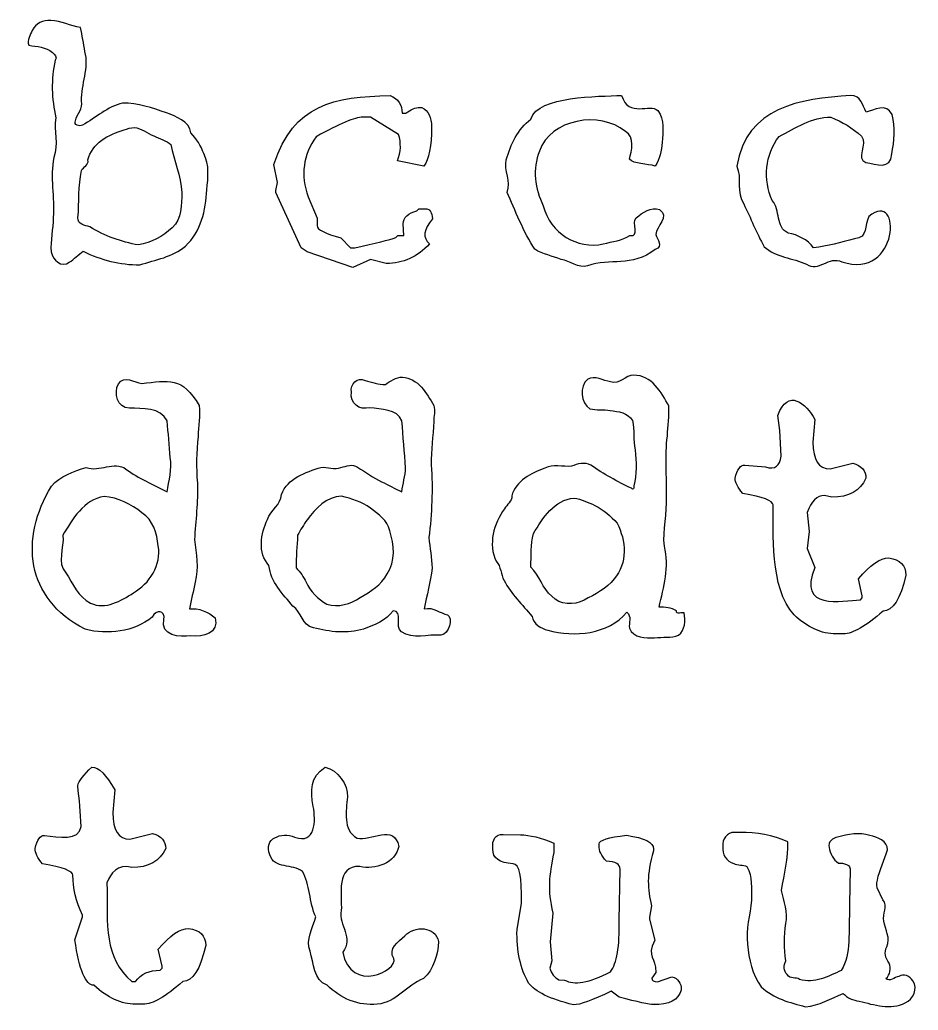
# Model space of a CAD drawing. Extents: x 1 to 11, y 10 to 119.
# Drawn here: x 0.85 to 11.14, y 35.29 to 46.62 of the extents above; entities that cross this region are included whole.
import ezdxf

# ---------------------------------------------------------------- set-up
doc = ezdxf.new("R2010")
doc.units = 0
doc.layers.add('Letters', color=7, linetype='CONTINUOUS')

msp = doc.modelspace()

# ---------------------------------------------------------------- linework, layer by layer
at = {"layer": 'Letters', "color": 7}
for p, q in [((1.207101, 46.611496), (1.207101, 46.611496)), ((5.093091, 45.754781), (5.093091, 45.754781)), ((7.741555, 45.754781), (7.741555, 45.754781)), ((10.364709, 45.75396), (10.364709, 45.75396)), ((5.432789, 45.618098), (5.4549, 45.618098)), ((4.867965, 45.505534), (4.777513, 45.505534)), ((5.189573, 45.30855), (4.867965, 45.505534)), ((5.229774, 45.549756), (5.273995, 45.549756)), ((2.164142, 45.386406), (2.164142, 45.386406)), ((5.47902, 44.944731), (5.177513, 45.005032)), ((3.804649, 44.757797), (3.760427, 44.962821)), ((3.782538, 44.667343), (3.804649, 44.757797)), ((3.782538, 44.645233), (3.782538, 44.667343)), ((4.076005, 44.012068), (3.782538, 44.645233)), ((4.154397, 44.592971), (4.25691, 44.351767)), ((5.398618, 44.432168), (5.420729, 44.456289)), ((5.420729, 44.456289), (5.511181, 44.456289)), ((4.25691, 44.351767), (4.25691, 44.261313)), ((5.249875, 44.15277), (5.241835, 44.285434)), ((4.528267, 44.124631), (4.640829, 44.012068)), ((5.159422, 44.130661), (5.181533, 44.15277)), ((5.181533, 44.15277), (5.249875, 44.15277)), ((4.144347, 43.965836), (4.076005, 44.012068)), ((4.640829, 44.012068), (4.687061, 44.012068)), ((4.66495, 43.786941), (4.144347, 43.965836)), ((4.867965, 43.875384), (4.66495, 43.786941)), ((5.04887, 43.831163), (4.867965, 43.875384)), ((5.233683, 42.532076), (5.233683, 42.532083)), ((7.881928, 42.553817), (7.881928, 42.553817)), ((2.905572, 42.205739), (2.905572, 42.205739)), ((9.553727, 41.921028), (9.531617, 42.093892)), ((9.955737, 42.045651), (9.933627, 41.786354)), ((9.955737, 42.045651), (9.955737, 42.045651)), ((9.569808, 41.627561), (9.553727, 41.921028)), ((9.151717, 41.525048), (9.390913, 41.502938)), ((10.128602, 41.482837), (10.389908, 41.547159)), ((7.19954, 41.146481), (7.19954, 41.146481)), ((10.150712, 41.157209), (10.06428, 41.17731)), ((9.867295, 40.982334), (9.889406, 40.765249)), ((1.346915, 40.721028), (1.346915, 40.721028)), ((4.033683, 40.721028), (4.033683, 40.721028)), ((9.889406, 40.765249), (9.867295, 40.570274)), ((9.867295, 40.570274), (9.955737, 40.353189)), ((10.498451, 40.02756), (10.45423, 40.222536)), ((10.47634, 39.983339), (10.498451, 40.00545)), ((10.498451, 40.00545), (10.498451, 40.02756)), ((10.281366, 39.59339), (10.192923, 39.59339)), ((1.678574, 38.068791), (1.678574, 38.068791)), ((4.349261, 38.068791), (4.349261, 38.068791)), ((1.93988, 37.807484), (1.91777, 37.548189)), ((2.112745, 37.244671), (2.374051, 37.308993)), ((6.38868, 37.298942), (6.583655, 37.294922)), ((7.799735, 37.288892), (7.799735, 37.288892)), ((9.036801, 37.320854), (9.036801, 37.320853)), ((6.967574, 37.20045), (6.965564, 37.091908)), ((7.484157, 37.168289), (7.486167, 37.190399)), ((8.107273, 37.132109), (8.107273, 37.109998)), ((7.713303, 36.314018), (7.725363, 36.900953)), ((6.545464, 36.211506), (6.595715, 36.513012)), ((6.955514, 36.39643), (6.925363, 36.070801)), ((8.085162, 36.480852), (8.061042, 36.350199)), ((1.483599, 36.092912), (1.570031, 36.354219)), ((1.570031, 36.354219), (1.570031, 36.376329)), ((8.061042, 36.350199), (8.061042, 36.328088)), ((8.061042, 36.328088), (8.121343, 36.088892)), ((6.925363, 36.070801), (6.943454, 35.853717)), ((2.482594, 35.789394), (2.438373, 35.98437)), ((6.943454, 35.853717), (6.919333, 35.767284)), ((2.460483, 35.745173), (2.482594, 35.767284)), ((2.482594, 35.767284), (2.482594, 35.789394)), ((8.135414, 35.719042), (8.089182, 35.654721)), ((2.134855, 35.616531), (2.177066, 35.616531)), ((7.025866, 35.634621), (7.090187, 35.632611)), ((8.153504, 35.6105), (8.318328, 35.670801)), ((7.713303, 35.435627), (7.624861, 35.505978)), ((2.265508, 35.355224), (2.177066, 35.355224))]:
    msp.add_line(p, q, dxfattribs=at)
for points in [[(1.207101, 46.611496), (1.121178, 46.619864), (1.035186, 46.577424), (0.994904, 46.499061)], [(1.549678, 46.532251), (1.4319, 46.542974), (1.326941, 46.615364), (1.207101, 46.611496)], [(0.994904, 46.499061), (0.971569, 46.448526), (0.934693, 46.384867), (0.956246, 46.329617)], [(1.598991, 46.259013), (1.58452, 46.350431), (1.566201, 46.440912), (1.549678, 46.532251)], [(0.956246, 46.329617), (1.047253, 46.312967), (1.152834, 46.311437), (1.227469, 46.245227)], [(1.227469, 46.245227), (1.256506, 46.222613), (1.281817, 46.193319), (1.259368, 46.156261)], [(1.558297, 45.69056), (1.556564, 45.881928), (1.648909, 46.06959), (1.598991, 46.259013)], [(1.259368, 46.156261), (1.205854, 45.939292), (1.220582, 45.714981), (1.26394, 45.499461)], [(1.490587, 45.465777), (1.505957, 45.543731), (1.581193, 45.605781), (1.558297, 45.69056)], [(3.760427, 44.962821), (3.98889, 45.660386), (4.448886, 45.736352), (5.093091, 45.754781)], [(5.093091, 45.754781), (5.184213, 45.717261), (5.229774, 45.648919), (5.229774, 45.549756)], [(6.702359, 45.483424), (6.792416, 45.755618), (7.475045, 45.74051), (7.741555, 45.754781)], [(7.741555, 45.754781), (7.823505, 45.489871), (8.071141, 45.67136), (8.155854, 45.580824)], [(10.364709, 45.75396), (9.77936, 45.715587), (9.176737, 45.625852), (9.06076, 44.944108)], [(10.541784, 45.564713), (10.494523, 45.646067), (10.488892, 45.755022), (10.364709, 45.75396)], [(10.838694, 45.536126), (10.774758, 45.676012), (10.631107, 45.581936), (10.541784, 45.564713)], [(2.030653, 45.667704), (1.855811, 45.625698), (1.722813, 45.500036), (1.571333, 45.412862)], [(2.532517, 45.555921), (2.370416, 45.61016), (2.202405, 45.666449), (2.030653, 45.667704)], [(5.273995, 45.549756), (5.328937, 45.595317), (5.381868, 45.618098), (5.432789, 45.618098)], [(5.4549, 45.618098), (5.529942, 45.580577), (5.567463, 45.505534), (5.567463, 45.392972)], [(7.785839, 45.340521), (7.494459, 45.587132), (6.92606, 45.481344), (6.8015, 45.116176)], [(8.155854, 45.580824), (8.243112, 45.480189), (8.210883, 45.338348), (8.208503, 45.217099)], [(1.26394, 45.499461), (1.239932, 45.348907), (1.299071, 45.192971), (1.244107, 45.045564)], [(1.571333, 45.412862), (1.535608, 45.399856), (1.466931, 45.415099), (1.490587, 45.465777)], [(2.812118, 45.327507), (2.792681, 45.461862), (2.641529, 45.512148), (2.532517, 45.555921)], [(4.777513, 45.505534), (4.690411, 45.505534), (4.512856, 45.431162), (4.24485, 45.282419)], [(6.422807, 45.017893), (6.470859, 45.194128), (6.557057, 45.367658), (6.702359, 45.483424)], [(9.546774, 45.285162), (9.734638, 45.376172), (9.92127, 45.514314), (10.138789, 45.504261)], [(10.138789, 45.504261), (10.2647, 45.455867), (10.389892, 45.379427), (10.48729, 45.289398)], [(10.834918, 45.084761), (10.865251, 45.231704), (10.880566, 45.390536), (10.838694, 45.536126)], [(1.633296, 45.015783), (1.676916, 45.207767), (1.873233, 45.308966), (2.046798, 45.360656)], [(2.046798, 45.360656), (2.084754, 45.373341), (2.123681, 45.386266), (2.164142, 45.386406)], [(2.164142, 45.386406), (2.247159, 45.383936), (2.309581, 45.316624), (2.38712, 45.293804)], [(5.567463, 45.392972), (5.567463, 45.175887), (5.537982, 45.026473), (5.47902, 44.944731)], [(7.831905, 45.023454), (7.859721, 45.123038), (7.896032, 45.280067), (7.785839, 45.340521)], [(2.38712, 45.293804), (2.449507, 45.258068), (2.531913, 45.238616), (2.582275, 45.193097)], [(2.958871, 45.088941), (2.928082, 45.178118), (2.87471, 45.260769), (2.812118, 45.327507)], [(4.24485, 45.282419), (4.096106, 45.073374), (4.065955, 44.843559), (4.154397, 44.592971)], [(5.177513, 45.005032), (5.216374, 45.110894), (5.220394, 45.212068), (5.189573, 45.30855)], [(8.208503, 45.217099), (8.200275, 45.122299), (8.179138, 45.025971), (8.127485, 44.944731)], [(9.467547, 44.55317), (9.360277, 44.78633), (9.383792, 45.082858), (9.546774, 45.285162)], [(10.48729, 45.289398), (10.568375, 45.197039), (10.412061, 45.027868), (10.53847, 44.988061)], [(2.582275, 45.193097), (2.621285, 45.010461), (2.693488, 44.83128), (2.709439, 44.64437)], [(6.8015, 45.116176), (6.719806, 44.914156), (6.749038, 44.683887), (6.845431, 44.492433)], [(1.244107, 45.045564), (1.191898, 44.821761), (1.257247, 44.58716), (1.236149, 44.358261)], [(1.558726, 44.894944), (1.581695, 44.937803), (1.643409, 44.958924), (1.633296, 45.015783)], [(2.994511, 44.675443), (3.008807, 44.813897), (3.027227, 44.960608), (2.958871, 45.088941)], [(6.431003, 44.645233), (6.486312, 44.77022), (6.39009, 44.894433), (6.422807, 45.017893)], [(8.127485, 44.944731), (8.036823, 44.975591), (7.881211, 44.968304), (7.831905, 45.023454)], [(10.53847, 44.988061), (10.656303, 44.968994), (10.828527, 44.895981), (10.834918, 45.084761)], [(1.518224, 44.354063), (1.535914, 44.533567), (1.520442, 44.718761), (1.558726, 44.894944)], [(9.06076, 44.944108), (9.122785, 44.806981), (9.050673, 44.642882), (9.140348, 44.514498)], [(2.749426, 44.030483), (2.92628, 44.194581), (2.982873, 44.443206), (2.994511, 44.675443)], [(10.26335, 43.851224), (10.922971, 43.624489), (10.95906, 44.699733), (10.57322, 44.367988)], [(2.709439, 44.64437), (2.69917, 44.506929), (2.715875, 44.33873), (2.59767, 44.240151)], [(6.750614, 43.993654), (6.619593, 44.185799), (6.520896, 44.451288), (6.431003, 44.645233)], [(9.650557, 44.17881), (9.501514, 44.245001), (9.564524, 44.439679), (9.467547, 44.55317)], [(5.241835, 44.285434), (5.245855, 44.359137), (5.298116, 44.408047), (5.398618, 44.432168)], [(5.511181, 44.456289), (5.546022, 44.456289), (5.568803, 44.418098), (5.579523, 44.341717)], [(6.845431, 44.492433), (6.924, 44.174581), (7.237903, 43.990757), (7.533245, 44.055903)], [(7.911373, 44.353664), (7.979421, 44.415926), (8.081997, 44.480234), (8.178129, 44.447891)], [(8.178129, 44.447891), (8.295528, 44.366923), (8.138336, 44.25962), (8.135905, 44.164542)], [(9.140348, 44.514498), (9.221894, 44.352062), (9.284864, 44.179772), (9.375528, 44.022543)], [(1.236149, 44.358261), (1.235202, 44.226429), (1.200981, 44.09466), (1.212161, 43.963697)], [(1.6542, 44.251107), (1.602285, 44.267408), (1.512288, 44.281324), (1.518224, 44.354063)], [(5.579523, 44.341717), (5.47366, 44.219773), (5.46227, 44.124631), (5.545352, 44.056289)], [(7.83867, 44.153578), (7.957831, 44.129938), (7.84989, 44.296628), (7.911373, 44.353664)], [(10.57322, 44.367988), (10.517585, 44.26846), (10.571026, 44.127223), (10.408386, 44.114768)], [(2.211161, 44.04397), (2.014527, 44.077297), (1.824005, 44.146733), (1.6542, 44.251107)], [(2.59767, 44.240151), (2.492279, 44.138752), (2.354898, 44.06839), (2.211161, 44.04397)], [(4.25691, 44.261313), (4.25691, 44.219773), (4.347362, 44.174212), (4.528267, 44.124631)], [(4.687061, 44.012068), (4.928267, 44.061649), (5.085721, 44.10118), (5.159422, 44.130661)], [(7.533245, 44.055903), (7.636039, 44.083206), (7.749164, 44.094074), (7.83867, 44.153578)], [(8.135905, 44.164542), (8.148269, 44.102888), (8.223369, 44.02912), (8.128683, 43.993167)], [(9.93905, 44.01093), (9.869845, 44.105061), (9.763719, 44.159967), (9.650557, 44.17881)], [(10.408386, 44.114768), (10.254373, 44.070399), (10.098958, 44.027771), (9.93905, 44.01093)], [(1.419619, 43.844937), (1.477513, 43.881193), (1.522284, 43.934478), (1.579652, 43.971522)], [(1.579652, 43.971522), (1.779025, 43.871548), (2.004519, 43.814607), (2.227897, 43.816097)], [(2.227897, 43.816097), (2.40529, 43.875037), (2.603722, 43.904423), (2.749426, 44.030483)], [(5.545352, 44.056289), (5.405989, 43.906204), (5.240495, 43.831163), (5.04887, 43.831163)], [(7.0505, 43.877101), (6.951104, 43.916779), (6.841585, 43.936483), (6.750614, 43.993654)], [(8.128683, 43.993167), (7.850772, 43.782172), (7.617628, 43.897427), (7.350559, 43.803123)], [(9.375528, 44.022543), (9.505355, 43.902156), (9.701776, 43.895503), (9.859451, 43.823354)], [(1.212161, 43.963697), (1.227194, 43.874376), (1.333138, 43.777871), (1.419619, 43.844937)], [(7.350559, 43.803123), (7.252831, 43.773537), (7.150345, 43.859513), (7.0505, 43.877101)], [(9.859451, 43.823354), (9.997218, 43.727673), (10.119504, 43.924117), (10.26335, 43.851224)], [(1.983219, 42.454307), (2.046447, 42.555257), (2.162348, 42.47094), (2.249431, 42.459)], [(2.249431, 42.459), (2.554162, 42.492376), (2.717243, 42.540988), (2.905572, 42.205739)], [(4.648759, 42.359101), (4.635865, 42.450062), (4.719232, 42.541921), (4.806372, 42.492307)], [(5.038708, 42.445642), (5.096296, 42.486913), (5.160511, 42.529747), (5.233683, 42.532076)], [(5.233683, 42.532083), (5.412431, 42.520201), (5.513557, 42.34543), (5.592339, 42.205739)], [(7.354598, 42.508492), (7.254092, 42.422792), (7.273124, 42.237524), (7.379983, 42.167951)], [(7.617137, 42.47691), (7.532462, 42.489378), (7.437683, 42.553033), (7.354598, 42.508492)], [(7.881928, 42.553817), (7.785455, 42.555439), (7.716151, 42.436067), (7.617137, 42.47691)], [(8.284131, 42.201034), (8.198597, 42.356538), (8.085021, 42.554926), (7.881928, 42.553817)], [(2.108473, 42.174826), (1.970259, 42.176777), (1.924004, 42.351052), (1.983219, 42.454307)], [(4.806372, 42.492307), (4.883955, 42.477877), (4.959078, 42.443317), (5.038708, 42.445642)], [(9.531617, 42.093892), (9.648195, 42.412869), (9.853006, 42.228277), (9.955737, 42.045651)], [(4.8619, 42.180067), (4.738833, 42.152141), (4.633707, 42.226104), (4.648759, 42.359101)], [(2.540878, 42.030641), (2.463131, 42.185322), (2.256168, 42.174854), (2.108473, 42.174826)], [(2.905572, 42.205739), (2.92485, 42.090097), (2.895744, 41.970462), (2.893503, 41.853087)], [(5.227645, 42.030637), (5.170946, 42.169152), (4.987906, 42.163823), (4.8619, 42.180067)], [(5.592339, 42.205739), (5.614949, 42.149689), (5.590176, 42.083748), (5.592184, 42.023399)], [(7.379983, 42.167951), (7.45627, 42.1502), (7.536296, 42.166823), (7.612999, 42.149363)], [(8.267268, 41.857539), (8.27389, 41.971613), (8.288499, 42.08788), (8.284131, 42.201034)], [(7.612999, 42.149363), (7.703655, 42.138967), (7.81897, 42.124751), (7.865783, 42.035534)], [(2.574123, 41.610383), (2.56319, 41.750481), (2.552498, 41.890598), (2.540878, 42.030641)], [(5.270155, 41.492703), (5.255873, 41.672004), (5.242519, 41.851387), (5.227645, 42.030637)], [(5.592184, 42.023399), (5.583159, 41.858246), (5.56359, 41.693102), (5.56132, 41.527942)], [(7.865783, 42.035534), (7.890826, 41.924999), (7.875502, 41.811336), (7.897002, 41.698666)], [(2.893503, 41.853087), (2.875043, 41.675521), (2.871433, 41.497478), (2.885821, 41.319556)], [(8.258016, 41.162176), (8.262254, 41.394382), (8.236932, 41.626471), (8.267268, 41.857539)], [(9.933627, 41.786354), (9.933627, 41.584009), (9.998618, 41.482837), (10.128602, 41.482837)], [(2.538875, 41.217507), (2.561474, 41.347422), (2.598907, 41.477663), (2.574123, 41.610383)], [(7.897002, 41.698666), (7.914119, 41.560308), (7.917842, 41.421672), (7.882356, 41.28621)], [(9.390913, 41.502938), (9.498116, 41.472117), (9.557747, 41.513658), (9.569808, 41.627561)], [(1.214569, 41.281653), (1.314252, 41.402533), (1.469866, 41.451632), (1.61349, 41.498638)], [(1.61349, 41.498638), (1.767018, 41.438787), (1.931413, 41.579601), (2.068502, 41.479429)], [(2.068502, 41.479429), (2.21374, 41.372083), (2.379745, 41.300911), (2.538875, 41.217507)], [(3.848378, 41.189288), (3.918339, 41.37392), (4.128452, 41.443287), (4.300257, 41.498638)], [(4.300257, 41.498638), (4.376087, 41.507649), (4.455215, 41.464852), (4.530006, 41.498316)], [(4.530006, 41.498316), (4.593381, 41.511064), (4.66073, 41.54573), (4.720743, 41.500031)], [(4.720743, 41.500031), (4.814172, 41.447123), (4.895444, 41.375863), (4.995566, 41.334536)], [(5.225643, 41.217502), (5.238633, 41.309331), (5.266611, 41.40039), (5.270155, 41.492703)], [(5.56132, 41.527942), (5.586461, 41.250579), (5.568712, 40.970734), (5.537201, 40.694898)], [(6.864543, 41.489174), (6.709511, 41.433316), (6.529948, 41.345769), (6.485548, 41.172253)], [(7.168129, 41.510949), (7.067697, 41.501737), (6.960037, 41.54284), (6.864543, 41.489174)], [(7.392204, 41.523086), (7.320652, 41.56256), (7.238126, 41.539411), (7.168129, 41.510949)], [(7.854762, 41.258916), (7.69573, 41.337), (7.537629, 41.420341), (7.392204, 41.523086)], [(9.043175, 41.374294), (9.065955, 41.474797), (9.102136, 41.525048), (9.151717, 41.525048)], [(10.389908, 41.547159), (10.490411, 41.517679), (10.540662, 41.460057), (10.540662, 41.374294)], [(9.129607, 41.19942), (9.071985, 41.269102), (9.043175, 41.327392), (9.043175, 41.374294)], [(10.540662, 41.374294), (10.47232, 41.22957), (10.342337, 41.157209), (10.150712, 41.157209)], [(1.599671, 39.645986), (0.914967, 39.998954), (0.853135, 40.684348), (1.214569, 41.281653)], [(2.885821, 41.319556), (2.893137, 41.103449), (2.866866, 40.887658), (2.852506, 40.673086)], [(4.995566, 41.334536), (5.072259, 41.295524), (5.148951, 41.256513), (5.225643, 41.217502)], [(7.882356, 41.28621), (7.884322, 41.264668), (7.877597, 41.231122), (7.854762, 41.258916)], [(1.818093, 41.165553), (1.589992, 41.131209), (1.450268, 40.904196), (1.346915, 40.721028)], [(2.250635, 40.979228), (2.126998, 41.076944), (1.977299, 41.157533), (1.818093, 41.165553)], [(3.6883, 40.901822), (3.726017, 41.009386), (3.843384, 41.073126), (3.848378, 41.189288)], [(4.53607, 41.167353), (4.367238, 41.166204), (4.236534, 41.026741), (4.142979, 40.899796)], [(4.866654, 41.030661), (4.765592, 41.104454), (4.651261, 41.142556), (4.53607, 41.167353)], [(6.485548, 41.172253), (6.4911, 41.106964), (6.429718, 41.075534), (6.400708, 41.025236)], [(6.734623, 40.740964), (6.838116, 40.91856), (6.973693, 41.129001), (7.19954, 41.146481)], [(7.19954, 41.146481), (7.282524, 41.134416), (7.360759, 41.096739), (7.437701, 41.063893)], [(8.232373, 40.595268), (8.212031, 40.784734), (8.265511, 40.972259), (8.258016, 41.162176)], [(9.477345, 41.068767), (9.477345, 41.117008), (9.361433, 41.160559), (9.129607, 41.19942)], [(10.06428, 41.17731), (9.979858, 41.17731), (9.914196, 41.112318), (9.867295, 40.982334)], [(5.087577, 40.773414), (5.062627, 40.894107), (4.960847, 40.96379), (4.866654, 41.030661)], [(6.400708, 41.025236), (6.281056, 40.85623), (6.211108, 40.619304), (6.306932, 40.424007)], [(7.437701, 41.063893), (7.532682, 41.011393), (7.621667, 40.942008), (7.691664, 40.860358)], [(9.716541, 39.810474), (9.43179, 40.118636), (9.486078, 40.778733), (9.477345, 41.068767)], [(2.439039, 40.601336), (2.420611, 40.743496), (2.38091, 40.898279), (2.250635, 40.979228)], [(3.706045, 40.375299), (3.573646, 40.517717), (3.611506, 40.741188), (3.6883, 40.901822)], [(4.142979, 40.899796), (4.102308, 40.842931), (4.06643, 40.782758), (4.033683, 40.721028)], [(7.691664, 40.860358), (7.792975, 40.662263), (7.814498, 40.399187), (7.657827, 40.22283)], [(1.346915, 40.721028), (1.362085, 40.580242), (1.273618, 40.40312), (1.379425, 40.292441)], [(4.033683, 40.721028), (4.028167, 40.597059), (4.015755, 40.47329), (4.015592, 40.349169)], [(5.057803, 40.279571), (5.159622, 40.423043), (5.138641, 40.614651), (5.087577, 40.773414)], [(5.537201, 40.694898), (5.5476, 40.57855), (5.569151, 40.46246), (5.572331, 40.34593)], [(6.702441, 40.357534), (6.70977, 40.485657), (6.700246, 40.616792), (6.734623, 40.740964)], [(2.152922, 40.063226), (2.340195, 40.168072), (2.474694, 40.382711), (2.439039, 40.601336)], [(2.852506, 40.673086), (2.870584, 40.510696), (2.905666, 40.345443), (2.860197, 40.18426)], [(8.171739, 39.900143), (8.225231, 40.126361), (8.291117, 40.362971), (8.232373, 40.595268)], [(10.45423, 40.222536), (10.588233, 40.381999), (10.704146, 40.461731), (10.801969, 40.461731)], [(10.801969, 40.461731), (10.931952, 40.44297), (10.996944, 40.377979), (10.996944, 40.266757)], [(3.979188, 39.911523), (3.864112, 40.046877), (3.723289, 40.189468), (3.706045, 40.375299)], [(4.015592, 40.349169), (4.064771, 40.303603), (4.102217, 40.242791), (4.132175, 40.185051)], [(5.572331, 40.34593), (5.554484, 40.187934), (5.513323, 40.03417), (5.480919, 39.878817)], [(6.306932, 40.424007), (6.36606, 40.363911), (6.355344, 40.274514), (6.398731, 40.205252)], [(6.943004, 40.023641), (6.833298, 40.113617), (6.805696, 40.261972), (6.702441, 40.357534)], [(9.955737, 40.353189), (9.747998, 39.856092), (10.265462, 39.972663), (10.47634, 39.983339)], [(1.379425, 40.292441), (1.460534, 40.167162), (1.522398, 40.016588), (1.663538, 39.945016)], [(4.750894, 40.00947), (4.868942, 40.079701), (4.994079, 40.151022), (5.057803, 40.279571)], [(10.996944, 40.266757), (10.935302, 39.99205), (10.8482, 39.854697), (10.735637, 39.854697)], [(2.860197, 40.18426), (2.840439, 40.081966), (2.815422, 39.980792), (2.794152, 39.878817)], [(4.132175, 40.185051), (4.181426, 40.083908), (4.265353, 39.985614), (4.369612, 39.934972)], [(6.398731, 40.205252), (6.474172, 40.046593), (6.610482, 39.928393), (6.717085, 39.793841)], [(7.657827, 40.22283), (7.570506, 40.109513), (7.437585, 40.047053), (7.315361, 39.979817)], [(1.663538, 39.945016), (1.833374, 39.865953), (2.012935, 39.969493), (2.152922, 40.063226)], [(4.369612, 39.934972), (4.499584, 39.891057), (4.640421, 39.935083), (4.750894, 40.00947)], [(7.315361, 39.979817), (7.195454, 39.918654), (7.038756, 39.919067), (6.943004, 40.023641)], [(2.794152, 39.878817), (2.897289, 39.894989), (3.0174, 39.840946), (3.089886, 39.778241)], [(4.216582, 39.663347), (4.080086, 39.691409), (4.082502, 39.841419), (3.979188, 39.911523)], [(5.480919, 39.878817), (5.59084, 39.906508), (5.664097, 39.827669), (5.749271, 39.811797)], [(8.370986, 39.857112), (8.311886, 39.894473), (8.239918, 39.90024), (8.171739, 39.900143)], [(2.370336, 39.784274), (2.15418, 39.61539), (1.860788, 39.580594), (1.599671, 39.645986)], [(2.502602, 39.756767), (2.522802, 39.868751), (2.411767, 39.875201), (2.370336, 39.784274)], [(3.089886, 39.778241), (3.136187, 39.601644), (2.949573, 39.550033), (2.812684, 39.571993)], [(5.125691, 39.85759), (5.046634, 39.746326), (4.912609, 39.693256), (4.788355, 39.648588)], [(5.221317, 39.615681), (5.141762, 39.674782), (5.247554, 39.852172), (5.125691, 39.85759)], [(5.749271, 39.811797), (5.819514, 39.778308), (5.770321, 39.583221), (5.67258, 39.579319)], [(6.717085, 39.793841), (6.731803, 39.703988), (6.817625, 39.656902), (6.897859, 39.636044)], [(7.3844, 39.609518), (7.54086, 39.64313), (7.700863, 39.711984), (7.801718, 39.840603)], [(7.801718, 39.840603), (7.863024, 39.796099), (7.822905, 39.717778), (7.832957, 39.659002)], [(8.458914, 39.833336), (8.433468, 39.843999), (8.367937, 39.810214), (8.370986, 39.857112)], [(8.394013, 39.578578), (8.473982, 39.635478), (8.471198, 39.746519), (8.458914, 39.833336)], [(10.192923, 39.59339), (10.033459, 39.59339), (9.874665, 39.665752), (9.716541, 39.810474)], [(10.735637, 39.854697), (10.539992, 39.680492), (10.388568, 39.59339), (10.281366, 39.59339)], [(2.812684, 39.571993), (2.685443, 39.549199), (2.456761, 39.574729), (2.502602, 39.756767)], [(4.788355, 39.648588), (4.602804, 39.592798), (4.400827, 39.613058), (4.216582, 39.663347)], [(5.67258, 39.579319), (5.521871, 39.589336), (5.357409, 39.527571), (5.221317, 39.615681)], [(6.897859, 39.636044), (7.054615, 39.589991), (7.223714, 39.58544), (7.3844, 39.609518)], [(7.832957, 39.659002), (7.875038, 39.545714), (8.019967, 39.541114), (8.121247, 39.548347)], [(8.121247, 39.548347), (8.211335, 39.55884), (8.30958, 39.545622), (8.394013, 39.578578)], [(1.51576, 37.855727), (1.52916, 37.910669), (1.583431, 37.98169), (1.678574, 38.068791)], [(1.678574, 38.068791), (1.756296, 38.068791), (1.843398, 37.981689), (1.93988, 37.807484)], [(4.212129, 37.618961), (4.179907, 37.801261), (4.173999, 37.951861), (4.349261, 38.068791)], [(4.349261, 38.068791), (4.492195, 38.0336), (4.613927, 37.871362), (4.60387, 37.726953)], [(1.553951, 37.389394), (1.550854, 37.545928), (1.535586, 37.700716), (1.51576, 37.855727)], [(4.60387, 37.726953), (4.591091, 37.56984), (4.547409, 37.348571), (4.713861, 37.256498)], [(1.91777, 37.548189), (1.91777, 37.345843), (1.982761, 37.244671), (2.112745, 37.244671)], [(3.999722, 37.268903), (4.239264, 37.17841), (4.24389, 37.458788), (4.212129, 37.618961)], [(4.713861, 37.256498), (4.87042, 37.221503), (5.143682, 37.423154), (5.191045, 37.160416)], [(1.027317, 37.136129), (1.050098, 37.236631), (1.086279, 37.286882), (1.13586, 37.286882)], [(1.13586, 37.286882), (1.300088, 37.270144), (1.532803, 37.220014), (1.553951, 37.389394)], [(2.374051, 37.308993), (2.474554, 37.279513), (2.524805, 37.22189), (2.524805, 37.136129)], [(3.714181, 37.065206), (3.639899, 37.255387), (3.850611, 37.328882), (3.999722, 37.268903)], [(6.268077, 37.130099), (6.258697, 37.244), (6.298898, 37.300282), (6.38868, 37.298942)], [(6.583655, 37.294922), (6.690857, 37.292242), (6.818831, 37.260751), (6.967574, 37.20045)], [(7.486167, 37.190399), (7.486167, 37.233281), (7.59069, 37.266111), (7.799735, 37.288892)], [(7.799735, 37.288892), (8.0061, 37.259412), (8.108613, 37.20715), (8.107273, 37.132109)], [(9.036801, 37.320853), (8.950039, 37.326972), (8.89262, 37.240182), (8.901297, 37.160263)], [(9.097936, 37.319821), (9.077557, 37.320054), (9.057182, 37.321022), (9.036801, 37.320854)], [(9.646312, 37.215237), (9.473864, 37.290767), (9.286474, 37.329316), (9.097936, 37.319821)], [(10.586304, 37.286484), (10.46403, 37.327091), (10.335254, 37.30048), (10.21423, 37.268046)], [(10.785727, 37.120984), (10.79085, 37.226527), (10.669293, 37.26541), (10.586304, 37.286484)], [(9.574122, 36.658277), (9.603083, 36.843092), (9.65267, 37.026746), (9.646312, 37.215237)], [(10.21423, 37.268046), (10.158887, 37.256748), (10.103442, 37.213967), (10.119205, 37.15068)], [(1.113749, 36.961253), (1.056128, 37.030936), (1.027317, 37.089227), (1.027317, 37.136129)], [(2.524805, 37.136129), (2.456463, 36.991404), (2.32648, 36.919043), (2.134855, 36.919043)], [(4.090351, 36.875884), (3.976172, 36.963117), (3.767218, 36.899739), (3.714181, 37.065206)], [(5.191045, 37.160416), (5.157832, 36.971301), (4.916931, 36.889156), (4.745958, 36.931637)], [(6.501243, 36.963263), (6.343119, 36.972644), (6.265397, 37.028257), (6.268077, 37.130099)], [(6.965564, 37.091908), (6.913805, 36.815434), (6.890014, 36.680263), (6.955514, 36.39643)], [(7.568579, 36.993414), (7.510958, 37.055057), (7.482817, 37.113348), (7.484157, 37.168289)], [(8.107273, 37.109998), (8.024439, 36.826763), (8.040611, 36.681929), (8.085162, 36.480852)], [(8.901297, 37.160263), (8.889877, 37.074474), (8.940305, 36.987077), (9.026124, 36.964791)], [(10.119205, 37.15068), (10.126696, 37.080813), (10.168902, 37.009193), (10.224071, 36.97148)], [(10.671574, 36.776682), (10.694914, 36.895873), (10.752709, 37.006407), (10.785727, 37.120984)], [(1.461488, 36.830601), (1.461488, 36.878842), (1.345575, 36.922393), (1.113749, 36.961253)], [(2.134855, 36.919043), (1.971939, 36.969117), (1.891784, 36.852202), (1.851438, 36.744168)], [(6.595715, 36.513012), (6.603755, 36.81184), (6.572265, 36.961923), (6.501243, 36.963263)], [(7.725363, 36.900953), (7.726703, 36.958574), (7.674442, 36.989394), (7.568579, 36.993414)], [(9.026124, 36.964791), (9.073595, 36.941479), (9.132376, 36.954193), (9.177687, 36.9316)], [(10.224071, 36.97148), (10.27981, 36.97168), (10.376644, 36.957111), (10.359467, 36.87929)], [(1.570031, 36.376329), (1.497669, 36.534453), (1.461488, 36.685878), (1.461488, 36.830601)], [(4.240718, 36.354219), (4.167894, 36.520341), (4.173397, 36.727601), (4.090351, 36.875884)], [(4.745958, 36.931637), (4.4647, 36.943073), (4.545157, 36.606249), (4.532932, 36.427409)], [(9.177687, 36.9316), (9.244478, 36.816099), (9.227143, 36.67417), (9.230971, 36.545502)], [(10.359467, 36.87929), (10.350674, 36.608876), (10.352684, 36.338207), (10.344331, 36.067933)], [(1.851438, 36.744168), (1.855731, 36.264111), (1.815582, 35.88601), (2.134855, 35.616531)], [(10.733655, 36.549821), (10.707205, 36.624049), (10.638155, 36.693931), (10.671574, 36.776682)], [(9.623142, 36.278297), (9.653952, 36.408132), (9.597267, 36.532076), (9.574122, 36.658277)], [(9.230971, 36.545502), (9.216872, 36.377754), (9.160421, 36.212372), (9.184538, 36.042389)], [(10.745466, 36.307153), (10.722606, 36.388593), (10.798143, 36.476436), (10.733655, 36.549821)], [(4.532932, 36.427409), (4.501008, 36.257743), (4.679668, 36.113158), (4.550216, 35.951796)], [(4.175985, 35.962426), (4.124801, 36.098354), (4.206412, 36.225891), (4.240718, 36.354219)], [(7.614811, 35.725073), (7.689852, 35.822896), (7.722683, 36.01921), (7.713303, 36.314018)], [(9.622171, 35.85162), (9.60384, 35.993928), (9.60219, 36.136167), (9.623142, 36.278297)], [(10.779793, 36.014236), (10.825808, 36.111153), (10.758754, 36.209493), (10.745466, 36.307153)], [(2.438373, 35.98437), (2.572376, 36.143833), (2.688289, 36.223566), (2.786111, 36.223566)], [(2.786111, 36.223566), (2.916095, 36.204804), (2.981086, 36.139813), (2.981086, 36.028591)], [(5.261874, 36.138894), (5.37182, 36.257376), (5.607298, 36.252302), (5.648127, 36.072997)], [(6.678127, 35.59844), (6.584325, 35.759244), (6.540104, 35.963599), (6.545464, 36.211506)], [(1.700684, 35.572309), (1.606882, 35.572309), (1.53452, 35.745843), (1.483599, 36.092912)], [(5.133313, 35.877433), (5.070845, 35.992857), (5.181173, 36.068484), (5.261874, 36.138894)], [(5.648127, 36.072997), (5.643715, 35.923726), (5.5885, 35.753484), (5.475398, 35.648622)], [(8.121343, 36.088892), (8.02178, 35.880754), (8.139635, 35.900554), (8.135414, 35.719042)], [(9.184538, 36.042389), (9.20069, 35.872703), (9.236394, 35.693287), (9.341857, 35.555332)], [(10.344331, 36.067933), (10.334089, 35.956318), (10.321655, 35.837272), (10.256725, 35.742337)], [(2.981086, 36.028591), (2.919445, 35.753884), (2.832343, 35.616531), (2.71978, 35.616531)], [(4.371371, 35.572309), (4.214881, 35.628069), (4.218056, 35.828449), (4.175985, 35.962426)], [(4.550216, 35.951796), (4.640382, 35.472586), (5.190753, 35.740151), (5.133313, 35.877433)], [(10.807373, 35.82601), (10.760026, 35.883866), (10.743827, 35.94571), (10.779793, 36.014236)], [(9.639838, 35.695361), (9.592322, 35.737994), (9.597896, 35.797832), (9.622171, 35.85162)], [(10.768382, 35.648728), (10.817251, 35.693871), (10.828778, 35.766297), (10.807373, 35.82601)], [(2.177066, 35.616531), (2.241388, 35.702293), (2.33586, 35.745173), (2.460483, 35.745173)], [(6.919333, 35.767284), (6.938094, 35.706982), (6.973604, 35.662761), (7.025866, 35.634621)], [(7.090187, 35.632611), (7.19605, 35.569629), (7.370924, 35.600451), (7.614811, 35.725073)], [(10.256725, 35.742337), (10.110952, 35.67446), (9.945049, 35.587663), (9.780938, 35.639958)], [(11.077212, 35.623878), (11.043323, 35.675611), (10.972575, 35.714602), (10.91574, 35.672577)], [(2.71978, 35.616531), (2.524135, 35.442327), (2.372711, 35.355224), (2.265508, 35.355224)], [(5.475398, 35.648622), (5.286362, 35.573197), (5.160891, 35.372653), (4.945381, 35.357022)], [(7.1927, 35.349193), (6.922013, 35.414856), (6.750489, 35.497937), (6.678127, 35.59844)], [(8.089182, 35.654721), (8.089182, 35.626581), (8.110623, 35.61184), (8.153504, 35.6105)], [(8.318328, 35.670801), (8.39069, 35.649361), (8.426201, 35.59844), (8.424861, 35.518038)], [(9.780938, 35.639958), (9.735809, 35.668667), (9.671363, 35.639069), (9.639838, 35.695361)], [(10.91574, 35.672577), (10.869948, 35.666679), (10.808384, 35.606463), (10.768382, 35.648728)], [(10.988941, 35.370666), (11.081065, 35.412864), (11.138303, 35.534189), (11.077212, 35.623878)], [(2.177066, 35.355224), (2.017602, 35.355224), (1.858808, 35.427587), (1.700684, 35.572309)], [(4.945381, 35.357022), (4.731747, 35.330969), (4.522637, 35.425414), (4.371371, 35.572309)], [(7.624861, 35.505978), (7.407775, 35.400114), (7.263722, 35.347853), (7.1927, 35.349193)], [(8.424861, 35.518038), (8.39404, 35.402794), (8.287507, 35.347183), (8.105263, 35.351203)], [(9.341857, 35.555332), (9.47802, 35.42281), (9.670375, 35.372921), (9.849269, 35.327248)], [(9.849269, 35.327248), (10.002449, 35.339623), (10.140362, 35.419249), (10.278487, 35.480226)], [(10.278487, 35.480226), (10.328667, 35.4266), (10.392218, 35.399879), (10.463782, 35.389772)], [(8.105263, 35.351203), (8.062382, 35.352543), (7.931728, 35.380684), (7.713303, 35.435627)], [(10.463782, 35.389772), (10.633165, 35.34976), (10.821901, 35.28739), (10.988941, 35.370666)]]:
    msp.add_open_spline(points, degree=3, dxfattribs=at)

doc.saveas('drawing.dxf')
